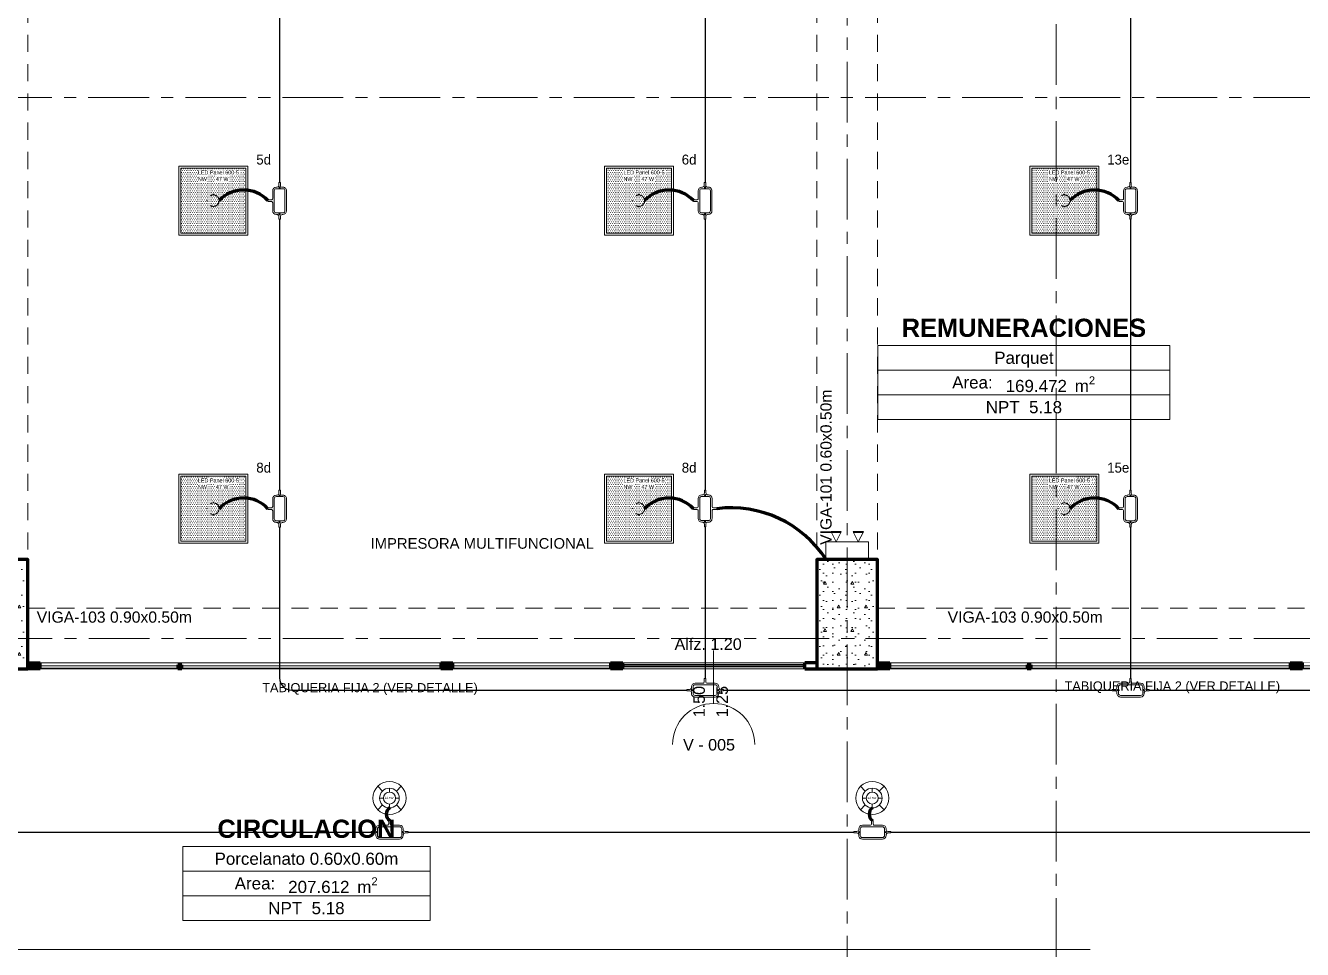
# Model space of a CAD drawing. Header units: inches. Extents: x -38 to 5698, y -33 to 92.
# Drawn here: x 123.05 to 133.57, y 27.39 to 35 of the extents above; entities that cross this region are included whole.
import ezdxf
from ezdxf.lldxf.tags import DXFTag

# ---------------------------------------------------------------- set-up
doc = ezdxf.new("R2010")
doc.units = ezdxf.units.IN
doc.header["$MEASUREMENT"] = 0
doc.set_wipeout_variables(frame=1)
for name, pattern in [('CONTINUA', [0]), ('DASHED', [0.75, 0.5, -0.25]), ('Hidden Line', [0.195611, 0.141111, -0.0545]), ('HIDDEN2', [0.1875, 0.125, -0.0625]), ('Punto & Raya', [0.65, 0.5, -0.075, 0, -0.075]), ('Wipeout_Contour', [1, 0, -1])]:
    doc.linetypes.add(name, pattern=pattern)
for name, color, linetype, lineweight in [('00_IE_Luminarias', 6, 'Continuous', 30), ('01 IE LUM LED EMP DN570B', 3, 'Continuous', 13), ('ALUMBRADO_CONDUIT', 30, 'CONDUIT1', 30), ('Bancas', 1, 'Continuous', 13), ('CABLEADO EXT.', 3, 'PVCSUBT', 30), ('Luminarias', 5, 'Continuous', 20), ('pulsador', 4, 'Continuous', 40), ('Simb_Alumbrado', 140, 'CONTINUA', 30)]:
    doc.layers.add(name, color=color, linetype=linetype, lineweight=lineweight)
for name, color, linetype in [('02 _ ARQ _ ALB _ Ejes Generales', 7, 'Continuous'), ('02 _ ARQ _ ALB _ Muros Interiores', 7, 'Continuous'), ('02 _ ARQ _ ZON _ Espacio.3D', 7, 'Continuous'), ('08 _ STR _ EXT _ 06 Columnas', 7, 'Continuous'), ('08 _ STR _ EXT _ 09 Vigas', 7, 'Continuous'), ('Acabado - Muros', 7, 'Continuous'), ('Interior - Escaleras & Barandillas', 7, 'Continuous'), ('Marcador - Secciones', 251, 'Continuous'), ('Notas - Etiquetas', 251, 'Continuous')]:
    doc.layers.add(name, color=color, linetype=linetype)
doc.styles.add('Estilo_Generado_1', font='swisseb.ttf')
doc.styles.add('Estilo_Generado_4', font='swisse.ttf')
doc.styles.add('Estilo_Generado_7', font='swisse.ttf')
doc.styles.add('{18b73a54-fa43-428c-adcb-c1c7bbdf2c84}', font='Simplex.shx')
tags = doc.linetypes.add('CONDUIT1', pattern='A,1,-0.19772,["con",{18b73a54-fa43-428c-adcb-c1c7bbdf2c84},S=0.2,R=0,X=0,Y=-0.065594],-0.593642', length=1.791362).pattern_tags.tags
tags[6] = DXFTag(74, 10)
tags = doc.linetypes.add('PVCSUBT', pattern='A,0.6,-0.3,0.6,-0.075691,["PVC",Standard,S=0.2,R=0,X=0,Y=-0.093724],-0.621005', length=2.196696).pattern_tags.tags
tags[10] = DXFTag(74, 10)
pattern_1 = [(0, (92.5, 3e-09), (0, 0.3897114), [0.024375, -0.200625]), (0, (92.6125, 0.19486), (0, 0.3897114), [0.024375, -0.200625]), (60, (92.5, 3e-09), (-0.3375, 0.1948557), [0.024375, -0.200625]), (60, (92.725, 3e-09), (-0.3375, 0.1948557), [0.024375, -0.200625]), (120, (92.5244, 3e-09), (0.3375, 0.1948557), [0.024375, -0.200625]), (120, (92.7494, 3e-09), (0.3375, 0.1948557), [0.024375, -0.200625]), (0, (92.500015, 0.0375), (0, 0.075), [0, -0.075, 0, -0.1125]), (45, (92.537515, 0.0375), (-0.05303301, 0.05303301), [0, -0.05625, 0, -0.09375])]

# ---------------------------------------------------------------- blocks, each defined once
blk = doc.blocks.new('LUMINARIA 2')
at = {"layer": '01 IE LUM LED EMP DN570B'}
for p, q in [((-0.094, 0.094), (-0.159, 0.158)), ((0.094, 0.094), (0.159, 0.158)), ((-0.094, -0.094), (-0.159, -0.158)), ((0.094, -0.094), (0.159, -0.158))]:
    blk.add_line(p, q, dxfattribs=at)
at = {"layer": '01 IE LUM LED EMP DN570B', "ltscale": 0.4}
for p, q in [((-0.081, 0), (-0.133, 0)), ((0, 0.081), (0, 0.133)), ((0.081, 0), (0.133, 0)), ((0, -0.081), (0, -0.133))]:
    blk.add_line(p, q, dxfattribs=at)
at = {"layer": '01 IE LUM LED EMP DN570B'}
for radius in [0.224, 0.133]:
    blk.add_circle((0, 0), radius, dxfattribs=at)
at = {"layer": '01 IE LUM LED EMP DN570B', "ltscale": 0.4}
blk.add_circle((0, 0), 0.0813, dxfattribs=at)
at = {"layer": '01 IE LUM LED EMP DN570B', "color": 8, "linetype": 'ByBlock', "lineweight": 80, "insert": (-0.065, 0.016), "char_height": 0.03, "width": 0.17858, "attachment_point": 1}
blk.add_mtext('{\\C3;22.5W}', dxfattribs=at)
blk = doc.blocks.new('*U270')
at = {"layer": 'Luminarias', "linetype": 'DASHED', "lineweight": 0, "ltscale": 0.05}
blk.add_lwpolyline([(0, -0.005), (0, 0.005)], dxfattribs=at)
blk = doc.blocks.new('*U271')
at = {"color": 0, "linetype": 'ByBlock', "lineweight": -2, "transparency": 16777216}
for p, rotation in [((-0.05, 0), 90), ((0, -0.05), 180), ((0.05, 0), 269.9999999999999)]:
    blk.add_blockref('*U270', p, dxfattribs=dict(at, rotation=rotation))
blk.add_blockref('*U270', (0, 0.05), dxfattribs=at)
blk = doc.blocks.new('PANEL LED 50W')
at = {"layer": 'Luminarias'}
h = blk.add_hatch(dxfattribs=at)
h.set_pattern_fill('DOTS', color=4, scale=0.009097)
h.set_pattern_definition([(0, (0, -2e-14), (0.0072206, 0.01444116), [0, -0.01444116])])
h.paths.add_polyline_path([(-0.257, -0.257), (0.257, -0.257), (0.257, 0.257), (-0.257, 0.257)])
h.paths.add_polyline_path([(-0.13, 0.097), (0.185, 0.097), (0.185, 0.247), (-0.13, 0.247)], flags=24)
at = {"layer": 'Luminarias', "color": 4, "lineweight": 0}
for points in [[(-0.273, 0.273), (0.273, 0.273), (0.273, -0.273), (-0.273, -0.273)], [(-0.257, -0.257), (0.257, -0.257), (0.257, 0.257), (-0.257, 0.257)]]:
    blk.add_lwpolyline(points, close=True, dxfattribs=at)
at = {"layer": 'Luminarias', "color": 4, "linetype": 'DASHED', "lineweight": 0, "ltscale": 0.01}
blk.add_circle((0, 0), 0.0455, dxfattribs=at)
at = {"color": 4}
blk.add_blockref('*U271', (0, 0), dxfattribs=at)
at = {"layer": 'Luminarias', "color": 4, "insert": (-0.122, 0.239), "char_height": 0.03093, "width": 0.38285, "attachment_point": 1}
blk.add_mtext('{\\Ftxt|c0;LED Panel 600-5 - NW      47 W}', dxfattribs=at)
blk = doc.blocks.new('oval t')
at = {"layer": 'Simb_Alumbrado', "lineweight": 13}
blk.add_lwpolyline([(0.0141, 0.0102, -0.414214), (0.0041, 0.0202), (0.0041, 0.0416), (-0.0056, 0.0416), (-0.0056, 0.0202, -0.414214), (-0.0156, 0.0102), (-0.0659, 0.0102, 0.414214), (-0.0899, -0.0138), (-0.0899, -0.0183, -0.414214), (-0.1019, -0.0303), (-0.1213, -0.0303), (-0.1213, -0.04), (-0.1016, -0.04, -0.451917), (-0.0897, -0.0535, 0.451917), (-0.0659, -0.0805), (0.0659, -0.0805, 0.414214), (0.0899, -0.0566), (0.0899, -0.0512, -0.398753), (0.1019, -0.0401), (0.1213, -0.0401), (0.1213, -0.0304), (0.1019, -0.0304, -0.368669), (0.0899, -0.0176), (0.0899, -0.0138, 0.414214), (0.0659, 0.0102), (0.0141, 0.0102)], format="xyb", dxfattribs=at)
blk.add_lwpolyline([(-0.0659, 0), (0.0659, 0, -0.414214), (0.0797, -0.0138), (0.0797, -0.0566, -0.414214), (0.0659, -0.0703), (-0.0659, -0.0703, -0.414214), (-0.0797, -0.0566), (-0.0797, -0.0138, -0.414214)], format="xyb", close=True, dxfattribs=at)
for points in [[(-0.0911, -0.0352), (-0.0828, -0.0352)], [(-0.0869, -0.031), (-0.0869, -0.0394)], [(0.0837, -0.0352), (0.0921, -0.0352)], [(0.0879, -0.031), (0.0879, -0.0394)]]:
    blk.add_lwpolyline(points, dxfattribs=at)
for centre in [(-0.0869, -0.0352), (0.0879, -0.0352)]:
    blk.add_circle(centre, 0.00419, dxfattribs=at)
blk = doc.blocks.new('luz de emergencia')
at = {"color": 5, "lineweight": 40}
for p, q in [((164.149, 48.937, 0), (164.233, 48.937, 0)), ((164.331, 48.937, 0), (164.415, 48.937, 0))]:
    blk.add_line(p, q, dxfattribs=at)
at = {"layer": '00_IE_Luminarias', "color": 5, "linetype": 'Continuous', "lineweight": 13}
for p, q in [((164.191, 49.021, 0), (164.149, 48.937, 0)), ((164.233, 48.937, 0), (164.191, 49.021, 0)), ((164.373, 49.021, 0), (164.331, 48.937, 0)), ((164.415, 48.937, 0), (164.373, 49.021, 0))]:
    blk.add_line(p, q, dxfattribs=at)
at = {"layer": '00_IE_Luminarias', "color": 5, "linetype": 'Continuous', "lineweight": 13, "elevation": 0}
blk.add_lwpolyline([(164.457, 49.021), (164.107, 49.021), (164.107, 49.167), (164.457, 49.167)], close=True, dxfattribs=at)
blk = doc.blocks.new('CAJA CONDULET TIPO X')
at = {"layer": 'Simb_Alumbrado', "lineweight": 13}
for p, q in [((78.5283, -4.1616), (78.5283, -4.1519)), ((78.5283, -4.1519), (78.5497, -4.1519)), ((78.5497, -4.1616), (78.5283, -4.1616))]:
    blk.add_line(p, q, dxfattribs=at)
for points in [[(78.6505, -4.1716, -0.414214), (78.6605, -4.1616), (78.6819, -4.1616), (78.6819, -4.1519), (78.6605, -4.1519, -0.414214), (78.6505, -4.1419), (78.6505, -4.0916, 0.414214), (78.6265, -4.0677), (78.6219, -4.0677, -0.414214), (78.6099, -4.0557), (78.6099, -4.0363), (78.6002, -4.0363), (78.6002, -4.056, -0.451917), (78.5867, -4.0678, 0.451917), (78.5597, -4.0916), (78.5597, -4.1419)], [(78.5597, -4.1716), (78.5597, -4.2235, 0.414214), (78.5837, -4.2475), (78.589, -4.2475, -0.334232), (78.6002, -4.2595), (78.6002, -4.2789), (78.6099, -4.2789), (78.6099, -4.2595, -0.455912), (78.6227, -4.2475), (78.6265, -4.2475, 0.414214), (78.6505, -4.2235), (78.6505, -4.1716)]]:
    blk.add_lwpolyline(points, format="xyb", dxfattribs=at)
blk.add_lwpolyline([(78.6403, -4.0916), (78.6403, -4.2235, -0.414214), (78.6265, -4.2373), (78.5837, -4.2373, -0.414214), (78.5699, -4.2235), (78.5699, -4.0916, -0.414214), (78.5837, -4.0779), (78.6265, -4.0779, -0.414214)], format="xyb", close=True, dxfattribs=at)
for points in [[(78.6093, -4.0706), (78.6009, -4.0706)], [(78.6051, -4.0664), (78.6051, -4.0748)], [(78.6093, -4.2454), (78.6009, -4.2454)], [(78.6051, -4.2412), (78.6051, -4.2496)]]:
    blk.add_lwpolyline(points, dxfattribs=at)
for centre in [(78.6051, -4.0706), (78.6051, -4.2454)]:
    blk.add_circle(centre, 0.00419, dxfattribs=at)
for centre, start, end in [((78.5497, -4.1419), 270, 0), ((78.5497, -4.1716), 0, 90)]:
    blk.add_arc(centre, 0.01, start, end, dxfattribs=at)

msp = doc.modelspace()

# ---------------------------------------------------------------- hatches: boundary and pattern name
at = {"layer": '08 _ STR _ EXT _ 06 Columnas', "linetype": 'Continuous', "lineweight": 9}
h = msp.add_hatch(dxfattribs=at)
h.set_pattern_fill('HORMIGÓN_EN_MASA_0002', style=0, pattern_type=2)
h.set_pattern_definition(pattern_1)
h.paths.add_polyline_path([(122.57, 29.7), (123.07, 29.7), (123.07, 30.6), (122.57, 30.6)])

# ---------------------------------------------------------------- linework, layer by layer
at = {"layer": '02 _ ARQ _ ALB _ Ejes Generales', "color": 251, "linetype": 'Punto & Raya', "lineweight": 13}
for p, q in [((129.82, 45.9), (129.82, 2.05)), ((148.07, 29.95), (97.345, 29.95))]:
    msp.add_line(p, q, dxfattribs=at)
at = {"layer": '02 _ ARQ _ ALB _ Muros Interiores', "color": 165, "linetype": 'Continuous', "lineweight": 15}
msp.add_line((128.719, 29.414), (128.719, 29.85), dxfattribs=at)
at = {"layer": '02 _ ARQ _ ALB _ Muros Interiores', "color": 7, "linetype": 'Continuous', "lineweight": 80}
msp.add_line((127.969, 29.7), (127.969, 29.75), dxfattribs=at)
at = {"layer": '02 _ ARQ _ ALB _ Muros Interiores', "color": 165, "linetype": 'Continuous', "lineweight": 25}
for p, q in [((127.969, 29.735), (127.979, 29.735)), ((127.979, 29.715), (127.969, 29.715)), ((127.979, 29.735), (127.979, 29.715))]:
    msp.add_line(p, q, dxfattribs=at)
at = {"layer": '02 _ ARQ _ ALB _ Muros Interiores', "color": 251, "linetype": 'Continuous', "lineweight": 13, "flags": 128}
msp.add_lwpolyline([(129.058, 29.075, 1), (128.38, 29.075)], format="xyb", dxfattribs=at)
at = {"layer": '02 _ ARQ _ ZON _ Espacio.3D', "color": 252, "linetype": 'Continuous', "lineweight": 13}
for p, q in [((132.478, 32.364), (130.072, 32.364)), ((130.072, 32.364), (130.072, 31.753)), ((132.478, 31.753), (132.478, 32.364)), ((130.072, 32.161), (132.478, 32.161)), ((132.478, 31.957), (130.072, 31.957)), ((132.478, 31.753), (130.072, 31.753)), ((126.383, 28.237), (124.345, 28.237)), ((124.345, 28.237), (124.345, 27.626)), ((126.383, 27.626), (126.383, 28.237)), ((126.383, 28.033), (124.345, 28.033)), ((124.345, 27.83), (126.383, 27.83)), ((126.383, 27.626), (124.345, 27.626))]:
    msp.add_line(p, q, dxfattribs=at)
at = {"layer": '02 _ ARQ _ ZON _ Espacio.3D', "color": 254, "linetype": 'Continuous', "lineweight": 0, "flags": 128}
for points in [[(122.845, 30.6), (123.07, 30.6), (123.07, 29.75), (129.57, 29.75), (129.57, 30.6), (130.07, 30.6), (130.07, 29.75), (135.97, 29.75)], [(143.92, 27), (143.92, 29.7), (115.57, 29.7)]]:
    msp.add_lwpolyline(points, dxfattribs=at)
at = {"layer": '08 _ STR _ EXT _ 06 Columnas', "color": 7, "linetype": 'Continuous', "lineweight": 80, "flags": 128}
msp.add_lwpolyline([(122.57, 29.7), (123.07, 29.7), (123.07, 30.6), (122.57, 30.6)], close=True, dxfattribs=at)
at = {"layer": '08 _ STR _ EXT _ 09 Vigas', "color": 251, "linetype": 'Hidden Line', "lineweight": 13}
for p, q in [((123.07, 30.2), (123.07, 39.4)), ((129.57, 30.2), (129.57, 39.4)), ((130.07, 30.2), (130.07, 39.4)), ((123.07, 30.2), (129.57, 30.2)), ((130.07, 30.2), (136.57, 30.2))]:
    msp.add_line(p, q, dxfattribs=at)
at = {"layer": 'Acabado - Muros', "color": 7, "linetype": 'Continuous', "lineweight": 60}
for p, q in [((123.07, 29.75), (123.07, 29.7)), ((127.97, 29.75), (127.97, 29.7)), ((130.07, 29.75), (130.07, 29.7))]:
    msp.add_line(p, q, dxfattribs=at)
at = {"layer": 'ALUMBRADO_CONDUIT', "color": 30, "lineweight": 30, "ltscale": 0.4, "true_color": 0xf26722}
for p, q in [((125.143, 35.941), (125.143, 33.707)), ((128.648, 35.941), (128.648, 33.707)), ((132.153, 35.941), (132.153, 33.707)), ((125.143, 33.403), (125.143, 31.17)), ((128.648, 33.403), (128.648, 31.172)), ((132.153, 33.403), (132.153, 31.17)), ((128.648, 30.868), (128.648, 29.62)), ((125.243, 29.524), (128.497, 29.524)), ((128.801, 29.524), (132.002, 29.524)), ((132.306, 29.524), (135.505, 29.524)), ((122.272, 28.354), (125.897, 28.354)), ((126.201, 28.354), (129.875, 28.354)), ((130.179, 28.354), (133.853, 28.354))]:
    msp.add_line(p, q, dxfattribs=at)
msp.add_arc((125.243, 29.624), 0.1, 180, 270, dxfattribs=at)
at = {"layer": 'CABLEADO EXT.', "color": 3, "lineweight": 80}
for centre, radius, start, end in [((124.846, 33.369), 0.275, 42.972, 137.028), ((128.351, 33.369), 0.275, 42.972, 137.028), ((131.856, 33.369), 0.275, 42.972, 137.028), ((124.846, 30.831), 0.275, 42.972, 137.028), ((128.351, 30.831), 0.275, 42.972, 137.028), ((131.856, 30.831), 0.275, 42.972, 137.028), ((128.861, 30.092), 0.934, 32.9349, 97.1893), ((126.086, 28.502), 0.0641, 126.0183, 233.9817), ((130.064, 28.502), 0.0641, 126.0183, 233.9817)]:
    msp.add_arc(centre, radius, start, end, dxfattribs=at)
at = {"layer": 'Interior - Escaleras & Barandillas', "color": 161, "linetype": 'Continuous', "lineweight": 13}
msp.add_line((131.82, 27.388), (118.025, 27.388), dxfattribs=at)
at = {"layer": 'Marcador - Secciones', "color": 251, "linetype": 'Punto & Raya', "lineweight": 13}
msp.add_line((97.167, 34.407), (148.44, 34.407), dxfattribs=at)

# ---------------------------------------------------------------- block references
at = {"xscale": 1.253906979044094, "yscale": 1.253906979044094, "zscale": 1.253906979044094, "rotation": 180}
msp.add_blockref('CAJA CONDULET TIPO X', (227.212, 25.807), dxfattribs=at)
at = {"layer": '01 IE LUM LED EMP DN570B', "xscale": 0.6105334384153049, "yscale": 0.6105334384153049, "zscale": 0.6105334384153049}
for p in [(126.048, 28.635), (130.026, 28.635)]:
    msp.add_blockref('LUMINARIA 2', p, dxfattribs=at)
at = {"layer": 'ALUMBRADO_CONDUIT', "xscale": 1.041283452965173, "yscale": 1.041283452965173, "zscale": 1.041283452965173}
for p in [(124.597, 33.556), (128.103, 33.556), (131.608, 33.556), (124.597, 31.019), (128.103, 31.019), (131.608, 31.019)]:
    msp.add_blockref('PANEL LED 50W', p, dxfattribs=at)
at = {"layer": 'Bancas', "color": 252, "true_color": 0x939598, "xscale": -1.253906979044094, "yscale": 1.253906979044094, "zscale": 1.253906979044094, "rotation": 90}
for p in [(125.099, 33.555), (128.604, 33.555), (132.109, 33.555), (125.099, 31.018), (132.109, 31.018)]:
    msp.add_blockref('oval t', p, dxfattribs=at)
at = {"layer": 'Bancas', "color": 252, "true_color": 0x939598, "xscale": 1.253906979044094, "yscale": 1.253906979044094, "zscale": 1.253906979044094}
for p in [(128.649, 29.568), (132.154, 29.568), (126.049, 28.398), (130.027, 28.398)]:
    msp.add_blockref('oval t', p, dxfattribs=at)
at = {"layer": 'pulsador', "color": 4, "lineweight": 40, "xscale": -1, "rotation": 179.9990839526639}
msp.add_blockref('luz de emergencia', (-34.462, 79.769, 0), dxfattribs=at)

# ---------------------------------------------------------------- texts
at = {"layer": '00_IE_Luminarias', "color": 6, "linetype": 'HIDDEN2'}
for s, p in [('5d', (124.951, 33.854)), ('6d', (128.456, 33.854)), ('13e', (131.961, 33.854)), ('8d', (124.951, 31.316)), ('8d', (128.456, 31.316)), ('15e', (131.961, 31.316))]:
    msp.add_text(s, height=0.0817, dxfattribs=at).set_placement(p)
at = {"layer": '02 _ ARQ _ ALB _ Muros Interiores', "color": 251, "lineweight": 25, "char_height": 0.095, "attachment_point": 7, "style": 'Estilo_Generado_4'}
for s, insert in [('\\A1;{\\pql;\\pt0;\\fSwis721 Ex BT|b0|i0|c0|p34;Alfz. 1.20\\fSwis721 Ex BT|b0|i0|c0|p34;\\A1{\\H.66x;\\S^  ;}\\fSwis721 Ex BT|b0|i0|c0|p34;\\fSwis721 Ex BT|b0|i0|c0|p34;}', (128.397, 29.828)), ('\\A1;{\\pql;\\pt0;\\fSwis721 Ex BT|b0|i0|c0|p34;V - 005\\fSwis721 Ex BT|b0|i0|c0|p34;\\fSwis721 Ex BT|b0|i0|c0|p34;\\fSwis721 Ex BT|b0|i0|c0|p34;}', (128.467, 29.025))]:
    msp.add_mtext(s, dxfattribs=dict(at, insert=insert))
at = {"layer": '02 _ ARQ _ ALB _ Muros Interiores', "color": 251, "lineweight": 25, "char_height": 0.095, "attachment_point": 7, "rotation": 90, "style": 'Estilo_Generado_4'}
for s, insert in [('\\A1;{\\pql;\\pt0;\\fSwis721 Ex BT|b0|i0|c0|p34;1.50\\fSwis721 Ex BT|b0|i0|c0|p34;\\A1{\\H.66x;\\S^  ;}\\fSwis721 Ex BT|b0|i0|c0|p34;\\fSwis721 Ex BT|b0|i0|c0|p34;}', (128.674, 29.3)), ('\\A1;{\\pql;\\pt0;\\fSwis721 Ex BT|b0|i0|c0|p34;1.25\\fSwis721 Ex BT|b0|i0|c0|p34;\\A1{\\H.66x;\\S^  ;}\\fSwis721 Ex BT|b0|i0|c0|p34;\\fSwis721 Ex BT|b0|i0|c0|p34;}', (128.864, 29.3))]:
    msp.add_mtext(s, dxfattribs=dict(at, insert=insert))
at = {"layer": '02 _ ARQ _ ZON _ Espacio.3D', "color": 252, "lineweight": 25, "attachment_point": 2}
for s, insert, char_height, style in [('\\A1;{\\pqc;\\pt0;\\fSwis721 Ex BT|b1|i0|c0|p34;REMUNERACIONES}', (131.275, 32.584), 0.15, 'Estilo_Generado_1'), ('\\A1;{\\pqc;\\pt0;\\fSwis721 Ex BT|b0|i0|c238|p34;Parquet}', (131.275, 32.312), 0.1, 'Estilo_Generado_7'), ('\\A1;{\\pqc;\\pt0;\\fSwis721 Ex BT|b0|i0|c238|p34;Area: }', (130.851, 32.109), 0.1, 'Estilo_Generado_7'), ('\\A1;{\\pqc;\\pt0,0.3;\\fSwis721 Ex BT|b0|i0|c238|p34;169.472\\fSwis721 Ex BT|b0|i0|c238|p34;\\A1{\\H.66x;\\S^  ;}\\fSwis721 Ex BT|b0|i0|c238|p34; m\\fSwis721 Ex BT|b0|i0|c238|p34;\\A1{\\H.66x;\\S2^  ;}}', (131.493, 32.109), 0.1, 'Estilo_Generado_7'), ('\\A1;{\\pqc;\\pt0;\\fSwis721 Ex BT|b0|i0|c238|p34;NPT  5.18}', (131.275, 31.905), 0.1, 'Estilo_Generado_7'), ('\\A1;{\\pqc;\\pt0;\\fSwis721 Ex BT|b1|i0|c0|p34;CIRCULACION}', (125.364, 28.457), 0.15, 'Estilo_Generado_1'), ('\\A1;{\\pqc;\\pt0;\\fSwis721 Ex BT|b0|i0|c238|p34;Porcelanato 0.60x0.60m}', (125.364, 28.185), 0.1, 'Estilo_Generado_7'), ('\\A1;{\\pqc;\\pt0;\\fSwis721 Ex BT|b0|i0|c238|p34;Area: }', (124.94, 27.982), 0.1, 'Estilo_Generado_7'), ('\\A1;{\\pqc;\\pt0,0.3;\\fSwis721 Ex BT|b0|i0|c238|p34;207.612\\fSwis721 Ex BT|b0|i0|c238|p34;\\A1{\\H.66x;\\S^  ;}\\fSwis721 Ex BT|b0|i0|c238|p34; m\\fSwis721 Ex BT|b0|i0|c238|p34;\\A1{\\H.66x;\\S2^  ;}}', (125.582, 27.982), 0.1, 'Estilo_Generado_7'), ('\\A1;{\\pqc;\\pt0;\\fSwis721 Ex BT|b0|i0|c238|p34;NPT  5.18}', (125.364, 27.778), 0.1, 'Estilo_Generado_7')]:
    msp.add_mtext(s, dxfattribs=dict(at, insert=insert, char_height=char_height, style=style))
at = {"layer": 'Notas - Etiquetas', "color": 8, "linetype": 'Continuous', "lineweight": 13, "insert": (129.598, 30.721), "char_height": 0.0925, "attachment_point": 1, "rotation": 90, "style": 'Estilo_Generado_4'}
msp.add_mtext('\\A1;{\\pql;\\fSwis721 Ex BT|b0|i0|c0|p34;VIGA-101\\fSwis721 Ex BT|b0|i0|c0|p34; \\fSwis721 Ex BT|b0|i0|c0|p34;0.60\\fSwis721 Ex BT|b0|i0|c0|p34;x\\fSwis721 Ex BT|b0|i0|c0|p34;0.50\\fSwis721 Ex BT|b0|i0|c0|p34;m}', dxfattribs=at)
at = {"layer": 'Notas - Etiquetas', "color": 8, "linetype": 'Continuous', "lineweight": 35, "insert": (125.892, 30.732), "char_height": 0.0875, "attachment_point": 4, "style": 'Estilo_Generado_4'}
msp.add_mtext('\\A1;{\\pql;\\fSwis721 Ex BT|b0|i0|c0|p34;IMPRESORA MULTIFUNCIONAL}', dxfattribs=at)
at = {"layer": 'Notas - Etiquetas', "color": 8, "linetype": 'Continuous', "lineweight": 13, "style": 'Estilo_Generado_4'}
for s, insert, char_height, attachment_point in [('\\A1;{\\pql;\\fSwis721 Ex BT|b0|i0|c0|p34;VIGA-103\\fSwis721 Ex BT|b0|i0|c0|p34; \\fSwis721 Ex BT|b0|i0|c0|p34;0.90\\fSwis721 Ex BT|b0|i0|c0|p34;x\\fSwis721 Ex BT|b0|i0|c0|p34;0.50\\fSwis721 Ex BT|b0|i0|c0|p34;m}', (123.142, 30.172), 0.0925, 1), ('\\A1;{\\pql;\\fSwis721 Ex BT|b0|i0|c0|p34;VIGA-103\\fSwis721 Ex BT|b0|i0|c0|p34; \\fSwis721 Ex BT|b0|i0|c0|p34;0.90\\fSwis721 Ex BT|b0|i0|c0|p34;x\\fSwis721 Ex BT|b0|i0|c0|p34;0.50\\fSwis721 Ex BT|b0|i0|c0|p34;m}', (130.647, 30.172), 0.0925, 1), ('\\A1;{\\pql;\\fSwis721 Ex BT|b0|i0|c0|p34;TABIQUERIA FIJA 2 (VER DETALLE)\\fSwis721 Ex BT|b0|i0|c0|p34; }', (125, 29.533), 0.075, 4), ('\\A1;{\\pql;\\fSwis721 Ex BT|b0|i0|c0|p34;TABIQUERIA FIJA 2 (VER DETALLE)\\fSwis721 Ex BT|b0|i0|c0|p34; }', (131.61, 29.547), 0.075, 4)]:
    msp.add_mtext(s, dxfattribs=dict(at, insert=insert, char_height=char_height, attachment_point=attachment_point))

# ---------------------------------------------------------------- next in the draw order: wipeouts: each hides what was drawn before it
at = {"color": 254, "linetype": 'Wipeout_Contour', "lineweight": 0, "ltscale": 3366.415008}
msp.add_wipeout([(129.469, 29.7), (129.57, 29.7), (129.57, 29.75), (129.469, 29.75)], dxfattribs=at).dxf.layer = '02 _ ARQ _ ALB _ Muros Interiores'
at = {"color": 254, "linetype": 'Wipeout_Contour', "lineweight": 0, "ltscale": 5015.155538}
msp.add_wipeout([(123.17, 29.75), (123.17, 29.7), (124.304, 29.7), (124.304, 29.733), (124.32, 29.733), (124.32, 29.75)], dxfattribs=at).dxf.layer = 'Acabado - Muros'
at = {"color": 254, "linetype": 'Wipeout_Contour', "lineweight": 0, "ltscale": 3357.223228}
msp.add_wipeout([(127.87, 29.75), (126.57, 29.75), (126.57, 29.7), (127.87, 29.7)], dxfattribs=at).dxf.layer = 'Acabado - Muros'
at = {"color": 254, "linetype": 'Wipeout_Contour', "lineweight": 0, "ltscale": 5065.74456}
msp.add_wipeout([(131.32, 29.75), (131.32, 29.733), (131.336, 29.733), (131.336, 29.7), (133.47, 29.7), (133.47, 29.75)], dxfattribs=at).dxf.layer = 'Acabado - Muros'
at = {"color": 254, "linetype": 'Wipeout_Contour', "lineweight": 0, "ltscale": 3384.805514}
msp.add_wipeout([(134.67, 29.75), (133.57, 29.75), (133.57, 29.7), (134.67, 29.7)], dxfattribs=at).dxf.layer = 'Acabado - Muros'

# ---------------------------------------------------------------- next in the draw order: hatches: boundary and pattern name
at = {"layer": '08 _ STR _ EXT _ 06 Columnas', "linetype": 'Continuous', "lineweight": 9}
h = msp.add_hatch(dxfattribs=at)
h.set_pattern_fill('HORMIGÓN_EN_MASA_0002', style=0, pattern_type=2)
h.set_pattern_definition(pattern_1)
h.paths.add_polyline_path([(129.57, 29.7), (130.07, 29.7), (130.07, 30.6), (129.57, 30.6)])

# ---------------------------------------------------------------- next in the draw order: linework, layer by layer
at = {"layer": '02 _ ARQ _ ALB _ Muros Interiores', "color": 165, "linetype": 'Continuous', "lineweight": 15}
for p, q in [((127.969, 29.75), (129.469, 29.75)), ((127.969, 29.7), (129.469, 29.7)), ((127.979, 29.735), (129.459, 29.735)), ((127.979, 29.725), (129.459, 29.725)), ((129.459, 29.715), (127.979, 29.715))]:
    msp.add_line(p, q, dxfattribs=at)
at = {"layer": '02 _ ARQ _ ALB _ Muros Interiores', "color": 165, "linetype": 'Continuous', "lineweight": 25}
for p, q in [((129.459, 29.715), (129.459, 29.735)), ((129.459, 29.735), (129.469, 29.735)), ((129.469, 29.715), (129.459, 29.715))]:
    msp.add_line(p, q, dxfattribs=at)
at = {"layer": '02 _ ARQ _ ALB _ Muros Interiores', "color": 7, "linetype": 'Continuous', "lineweight": 80}
msp.add_line((129.469, 29.7), (129.469, 29.75), dxfattribs=at)
at = {"layer": '02 _ ARQ _ ALB _ Muros Interiores', "color": 7, "linetype": 'Continuous', "lineweight": 80, "flags": 128}
for points in [[(129.57, 29.75), (129.469, 29.75)], [(129.469, 29.7), (129.57, 29.7)]]:
    msp.add_lwpolyline(points, dxfattribs=at)
at = {"layer": '08 _ STR _ EXT _ 06 Columnas', "color": 7, "linetype": 'Continuous', "lineweight": 80, "flags": 128}
msp.add_lwpolyline([(129.57, 29.7), (130.07, 29.7), (130.07, 30.6), (129.57, 30.6)], close=True, dxfattribs=at)
at = {"layer": 'Acabado - Muros', "color": 251, "linetype": 'Continuous', "lineweight": 13, "flags": 128}
for points in [[(127.87, 29.75), (126.57, 29.75)], [(127.87, 29.7), (126.57, 29.7)]]:
    msp.add_lwpolyline(points, dxfattribs=at)

# ---------------------------------------------------------------- next in the draw order: wipeouts: each hides what was drawn before it
at = {"color": 254, "linetype": 'Wipeout_Contour', "lineweight": 0, "ltscale": 5023.772509}
msp.add_wipeout([(124.32, 29.75), (124.32, 29.733), (124.337, 29.733), (124.337, 29.7), (126.47, 29.7), (126.47, 29.75)], dxfattribs=at).dxf.layer = 'Acabado - Muros'
at = {"color": 254, "linetype": 'Wipeout_Contour', "lineweight": 0, "ltscale": 5057.128051}
msp.add_wipeout([(130.17, 29.75), (130.17, 29.7), (131.303, 29.7), (131.303, 29.733), (131.32, 29.733), (131.32, 29.75)], dxfattribs=at).dxf.layer = 'Acabado - Muros'
at = {"color": 254, "linetype": 'Wipeout_Contour', "lineweight": 0, "ltscale": 3384.80411}
msp.add_wipeout([(133.57, 29.705), (134.67, 29.705), (134.67, 29.725), (133.57, 29.725)], dxfattribs=at).dxf.layer = 'Acabado - Muros'

# ---------------------------------------------------------------- next in the draw order: linework, layer by layer
at = {"layer": 'Acabado - Muros', "color": 7, "linetype": 'Continuous', "lineweight": 60}
msp.add_line((133.57, 29.75), (133.57, 29.7), dxfattribs=at)
at = {"layer": 'Acabado - Muros', "color": 251, "linetype": 'Continuous', "lineweight": 13, "flags": 128}
for points in [[(126.47, 29.75), (123.17, 29.75)], [(124.304, 29.7), (123.17, 29.7)], [(126.47, 29.7), (124.337, 29.7)], [(133.47, 29.75), (130.17, 29.75)], [(131.303, 29.7), (130.17, 29.7)], [(133.47, 29.7), (131.336, 29.7)]]:
    msp.add_lwpolyline(points, dxfattribs=at)
at = {"layer": 'Acabado - Muros', "color": 7, "linetype": 'Continuous', "lineweight": 13, "flags": 128}
msp.add_lwpolyline([(133.57, 29.705), (133.57, 29.725), (134.67, 29.725), (134.67, 29.705)], close=True, dxfattribs=at)

# ---------------------------------------------------------------- next in the draw order: wipeouts: each hides what was drawn before it
at = {"color": 254, "linetype": 'Wipeout_Contour', "lineweight": 0, "ltscale": 3357.221812}
msp.add_wipeout([(126.57, 29.705), (127.87, 29.705), (127.87, 29.725), (126.57, 29.725)], dxfattribs=at).dxf.layer = 'Acabado - Muros'

# ---------------------------------------------------------------- next in the draw order: hatches: boundary and pattern name
at = {"layer": 'Acabado - Muros', "linetype": 'Continuous', "lineweight": 0}
msp.add_hatch(color=254, dxfattribs=at).paths.add_polyline_path([(127.87, 29.7), (127.97, 29.7), (127.97, 29.75), (127.87, 29.75)])

# ---------------------------------------------------------------- next in the draw order: linework, layer by layer
at = {"layer": 'Acabado - Muros', "color": 7, "linetype": 'Continuous', "lineweight": 60}
for p, q in [((126.57, 29.75), (126.57, 29.7)), ((127.87, 29.75), (127.87, 29.7)), ((127.97, 29.75), (127.87, 29.75)), ((127.97, 29.7), (127.87, 29.7))]:
    msp.add_line(p, q, dxfattribs=at)
at = {"layer": 'Acabado - Muros', "color": 7, "linetype": 'Continuous', "lineweight": 13, "flags": 128}
msp.add_lwpolyline([(126.57, 29.705), (126.57, 29.725), (127.87, 29.725), (127.87, 29.705)], close=True, dxfattribs=at)

# ---------------------------------------------------------------- next in the draw order: wipeouts: each hides what was drawn before it
at = {"color": 254, "linetype": 'Wipeout_Contour', "lineweight": 0, "ltscale": 3343.297577}
msp.add_wipeout([(123.17, 29.705), (124.304, 29.705), (124.304, 29.725), (123.17, 29.725)], dxfattribs=at).dxf.layer = 'Acabado - Muros'
at = {"color": 254, "linetype": 'Wipeout_Contour', "lineweight": 0, "ltscale": 3377.941291}
msp.add_wipeout([(131.336, 29.705), (133.47, 29.705), (133.47, 29.725), (131.336, 29.725)], dxfattribs=at).dxf.layer = 'Acabado - Muros'

# ---------------------------------------------------------------- next in the draw order: hatches: boundary and pattern name
at = {"layer": 'Acabado - Muros', "linetype": 'Continuous', "lineweight": 0}
for points in [[(123.17, 29.7), (123.17, 29.75), (123.07, 29.75), (123.07, 29.7)], [(133.47, 29.75), (133.47, 29.7), (133.57, 29.7), (133.57, 29.75)]]:
    msp.add_hatch(color=254, dxfattribs=at).paths.add_polyline_path(points)

# ---------------------------------------------------------------- next in the draw order: linework, layer by layer
at = {"layer": 'Acabado - Muros', "color": 7, "linetype": 'Continuous', "lineweight": 60}
for p, q in [((123.17, 29.75), (123.07, 29.75)), ((123.17, 29.7), (123.07, 29.7)), ((123.17, 29.75), (123.17, 29.7)), ((133.47, 29.75), (133.47, 29.7)), ((133.57, 29.75), (133.47, 29.75)), ((133.57, 29.7), (133.47, 29.7))]:
    msp.add_line(p, q, dxfattribs=at)
at = {"layer": 'Acabado - Muros', "color": 7, "linetype": 'Continuous', "lineweight": 13, "flags": 128}
for points in [[(123.17, 29.705), (123.17, 29.725), (124.304, 29.725), (124.304, 29.705)], [(131.336, 29.705), (131.336, 29.725), (133.47, 29.725), (133.47, 29.705)]]:
    msp.add_lwpolyline(points, close=True, dxfattribs=at)
at = {"layer": 'ALUMBRADO_CONDUIT', "color": 30, "lineweight": 30, "ltscale": 0.4, "true_color": 0xf26722}
msp.add_line((132.153, 30.866), (132.153, 29.62), dxfattribs=at)
at = {"layer": 'Marcador - Secciones', "color": 251, "linetype": 'Punto & Raya', "lineweight": 13}
msp.add_line((131.542, 46.211), (131.542, 0.888), dxfattribs=at)

# ---------------------------------------------------------------- next in the draw order: wipeouts: each hides what was drawn before it
at = {"color": 254, "linetype": 'Wipeout_Contour', "lineweight": 0, "ltscale": 3349.959838}
msp.add_wipeout([(124.337, 29.705), (126.47, 29.705), (126.47, 29.725), (124.337, 29.725)], dxfattribs=at).dxf.layer = 'Acabado - Muros'
at = {"color": 254, "linetype": 'Wipeout_Contour', "lineweight": 0, "ltscale": 3371.279504}
msp.add_wipeout([(130.17, 29.705), (131.303, 29.705), (131.303, 29.725), (130.17, 29.725)], dxfattribs=at).dxf.layer = 'Acabado - Muros'

# ---------------------------------------------------------------- next in the draw order: hatches: boundary and pattern name
at = {"layer": 'Acabado - Muros', "linetype": 'Continuous', "lineweight": 0}
for points in [[(124.304, 29.733), (124.304, 29.7), (124.337, 29.7), (124.337, 29.733)], [(126.47, 29.75), (126.47, 29.7), (126.57, 29.7), (126.57, 29.75)], [(130.17, 29.7), (130.17, 29.75), (130.07, 29.75), (130.07, 29.7)], [(131.303, 29.733), (131.303, 29.7), (131.336, 29.7), (131.336, 29.733)]]:
    msp.add_hatch(color=254, dxfattribs=at).paths.add_polyline_path(points)

# ---------------------------------------------------------------- next in the draw order: linework, layer by layer
at = {"layer": '08 _ STR _ EXT _ 09 Vigas', "color": 251, "linetype": 'Hidden Line', "lineweight": 13}
msp.add_line((102.07, 29.7), (136.57, 29.7), dxfattribs=at)
at = {"layer": 'Acabado - Muros', "color": 7, "linetype": 'Continuous', "lineweight": 60}
for p, q in [((124.304, 29.733), (124.304, 29.7)), ((124.337, 29.733), (124.304, 29.733)), ((124.337, 29.7), (124.304, 29.7)), ((124.337, 29.733), (124.337, 29.7)), ((126.47, 29.75), (126.47, 29.7)), ((126.57, 29.75), (126.47, 29.75)), ((126.57, 29.7), (126.47, 29.7)), ((130.17, 29.75), (130.07, 29.75)), ((130.17, 29.7), (130.07, 29.7)), ((130.17, 29.75), (130.17, 29.7)), ((131.303, 29.733), (131.303, 29.7)), ((131.336, 29.733), (131.303, 29.733)), ((131.336, 29.7), (131.303, 29.7)), ((131.336, 29.733), (131.336, 29.7))]:
    msp.add_line(p, q, dxfattribs=at)
at = {"layer": 'Acabado - Muros', "color": 7, "linetype": 'Continuous', "lineweight": 13, "flags": 128}
for points in [[(124.337, 29.705), (124.337, 29.725), (126.47, 29.725), (126.47, 29.705)], [(130.17, 29.705), (130.17, 29.725), (131.303, 29.725), (131.303, 29.705)]]:
    msp.add_lwpolyline(points, close=True, dxfattribs=at)
at = {"layer": 'ALUMBRADO_CONDUIT', "color": 30, "lineweight": 30, "ltscale": 0.4, "true_color": 0xf26722}
msp.add_line((125.143, 30.866), (125.143, 29.624), dxfattribs=at)

doc.saveas('drawing.dxf')
